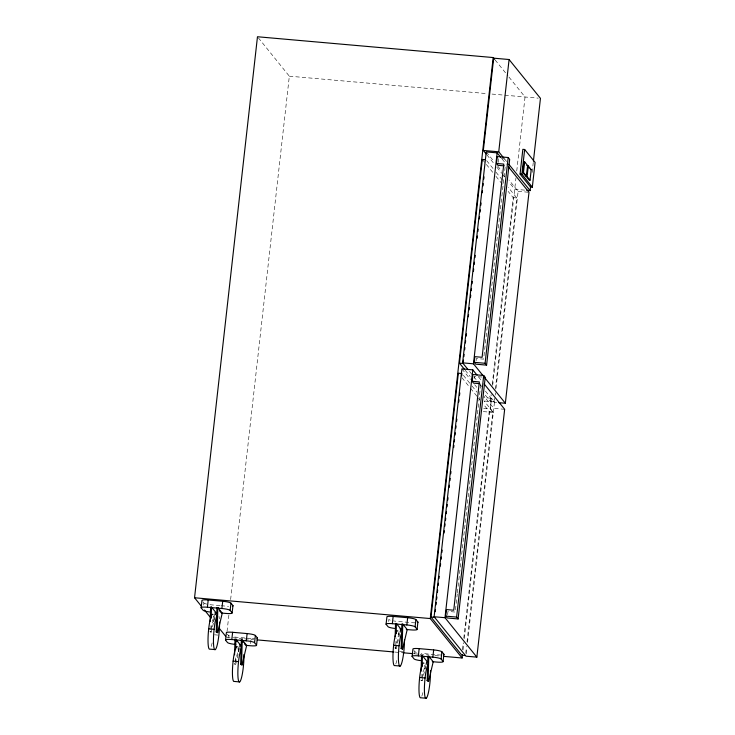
<?xml version="1.0" encoding="UTF-8"?>
<svg xmlns="http://www.w3.org/2000/svg" width="735" height="735" viewBox="0 0 735 735"><rect width="100%" height="100%" fill="white"/><g stroke="black" fill="none" stroke-linecap="round" stroke-linejoin="round"><path stroke-width="0.55" stroke-dasharray="3.67 2.76" d="M210.871 629.243L211 624.814M235.283 661.546L235.439 656.006M399.831 633.34L396.248 648.518L395.752 647.903L396.036 637.934M421.826 677.881L422.009 671.239M203.714 605.116L203.944 603.049L201.95 600.587M227.041 631.484L228.962 614.377M230.625 599.558L289.333 76.183L257.471 36.75M228.116 637.42L228.346 635.352L226.362 632.89M250.525 643.676L251.104 638.504A7.368 1.13 6.4 0 0 254.595 638.66M388.65 621.562L388.879 619.495A7.368 1.13 6.4 0 0 391.709 620.561M414.659 653.755L414.898 651.688L412.905 649.226M447.606 614.699L447.973 611.419L455.231 612.062L457.271 593.889M474.084 378.617L474.341 376.366L481.958 377.037M476.087 360.766L476.344 358.505L483.602 359.139L505.138 167.093M498.339 162.361L498.789 158.42L506.397 159.091M457.4 592.75L480.837 383.762M462.499 649.547L463.261 642.712M463.776 638.155L489.207 411.435L483.465 404.333M494.343 398.26L493.966 401.668L490.337 401.347L491.099 394.52M492.248 384.276L513.186 197.632L508.161 191.412M463.013 650.006L463.776 643.162M464.29 638.605L491.54 395.678M492.689 385.416L515.97 177.861M516.742 171.025L525.047 96.983L508.648 76.697M483.272 411.6L493.314 412.491L490.364 408.825L491.54 398.269L483.731 397.58M465.742 653.277L466.504 646.442M467.019 641.885L492.836 411.756L484.218 401.099M495.372 389.155L516.815 197.954L508.197 187.296M466.238 653.902L466.881 648.206M467.515 642.509L494.756 399.647M495.271 395.099L495.519 392.821M496.033 388.264L518.12 191.339L508.914 179.946M532.14 172.459L533.288 162.251M214.886 616.895L211.312 632.072L210.403 631.99L214.749 613.56M239.555 648.114L235.714 664.376L234.814 664.293L239.16 645.863M396.248 648.518L395.347 648.445L398.921 633.258M425.841 665.533L422.267 680.711L421.357 680.628L424.931 665.451M289.333 76.183L487.47 93.667M492.018 94.071L538.25 98.15M524.597 190.126L514.693 189.253L508.987 182.197M518.12 191.339L528.998 192.294M513.186 197.632L516.815 197.954M484.457 401.034L494.499 401.926L491.54 398.269M496.639 402.477L494.462 402.284L485.192 390.818M504.66 409.303L493.782 408.338L483.869 396.073M483.667 408.237L490.364 408.825M489.207 411.435L492.836 411.756M220.004 605.612L212.195 604.923A7.368 1.13 6.4 0 1 208.428 604.436M221.116 605.713L226.692 606.2A7.368 1.13 6.4 0 0 228.539 606.329M395.752 647.903L394.851 647.82L395.347 648.445M214.519 634.792L217.78 635.077M399.454 651.238L402.725 651.522M251.104 638.504L236.596 637.227A7.368 1.13 6.4 0 1 234.685 637.015M226.408 637.19L243.487 638.697M244.626 638.798L253.731 639.597M394.934 652.055L402.909 652.763M414.292 653.764L418.849 654.168M419.988 654.269L429.093 655.078M434.789 655.574L440.486 656.079M495.105 59.93L507.94 75.815M504.449 158.861L506.58 161.507M502.097 158.999L506.341 164.254M486.258 151.906L494.049 161.544M497.586 165.926L501.84 171.181M486.892 154.855L494.021 163.675M496.869 167.203L501.867 173.377M502.575 174.259L504.715 176.905M486.662 160.643L493.13 168.637M495.996 172.192L502.455 180.185M482.325 159.44L493.084 172.762M495.96 176.317L503.135 185.202M478.467 376.88L481.296 380.381M469.509 371.414L473.074 375.824M473.79 376.706L476.739 380.353M480.203 384.644L481.765 386.564M465.209 370.256L470.235 376.476M485.311 395.127L490.337 401.347M461.92 368.906L470.418 379.425M474.663 384.681L476.785 387.308M463.399 375.337L471.3 385.103M472.017 385.994L477.043 392.214M461.929 377.68L469.821 387.446M470.547 388.337L479.872 399.886M422.267 680.711L420.861 680.013L421.357 680.628M212.24 619.66L214.372 622.288M211.312 632.072L209.907 631.374L210.403 631.99M235.714 664.376L234.318 663.677L234.814 664.293M237.947 648.215A17.511 2.646 -85 0 1 238.471 652.781M229.816 636.06A7.368 1.13 6.4 0 1 228.346 635.352M218.975 616.399A17.511 2.646 -85 0 1 219.352 618.824M213.536 615.912A17.511 2.646 -85 0 1 214.06 620.478M212.149 642.895A17.511 2.646 -85 0 1 210.577 648.123M206.774 604.106A7.368 1.13 6.4 0 1 203.944 603.049M424.637 665.249A17.511 2.646 -85 0 1 425.014 669.116M422.846 692.664A17.511 2.646 -85 0 1 421.532 696.762M441.138 654.995A7.368 1.13 6.4 0 1 437.647 654.839L423.139 653.562A7.368 1.13 6.4 0 1 421.228 653.351M416.368 652.395A7.368 1.13 6.4 0 1 414.898 651.688M398.48 632.366A17.511 2.646 -85 0 1 398.857 634.783M396.836 660.471A17.511 2.646 -85 0 1 395.513 664.569M415.128 622.802A7.368 1.13 6.4 0 1 411.637 622.646L397.13 621.369A7.368 1.13 6.4 0 1 393.372 620.882"/><path stroke-width="1.1" d="M210.182 621.406L210.587 607.009L211.496 607.092L215.915 612.558L215.401 614.726M211.184 618.163L211.496 607.092M216.255 631.935L216.935 607.569L217.845 607.652L222.255 613.119L217.661 632.633L216.255 631.935L217.661 632.633M217.156 632.017L217.845 607.652M234.566 654.821L234.998 639.312L235.898 639.395L240.317 644.861L239.812 647.03M235.623 649.363L235.898 639.395M240.657 664.238L241.337 639.873L242.247 639.955L246.666 645.422L242.063 664.936L240.657 664.238L242.063 664.936M241.567 664.321L242.247 639.955M395.154 636.749L395.531 623.455L396.431 623.537L400.851 629.004L400.088 632.256M396.156 633.506L396.431 623.537M401.191 648.38L401.87 624.015L402.78 624.098L407.199 629.564L402.596 649.078L401.191 648.38L402.596 649.078M402.1 648.463L402.78 624.098M421.109 671.156L421.541 655.648L422.45 655.73L426.86 661.197L426.098 664.449M422.138 666.801L422.45 655.73M427.21 680.573L427.889 656.208L428.79 656.291L433.209 661.757L428.606 681.271L427.21 680.573L428.606 681.271M428.11 680.656L428.79 656.291M201.629 606.522L194.545 597.757L257.471 36.75L493.185 57.55L494.6 59.305M209.466 611.952A7.368 1.13 6.4 0 1 203.136 610.28L201.142 607.817L201.95 600.587A7.368 1.13 6.4 0 1 208.207 599.99L222.714 601.276A7.368 1.13 6.4 0 1 230.965 603.15L232.949 605.612L232.141 612.843A7.368 1.13 6.4 0 1 225.884 613.44L221.354 613.036M201.142 607.817A7.368 1.13 6.4 0 1 207.399 607.229L208.207 599.99M232.141 612.843L230.147 610.381A7.368 1.13 6.4 0 0 221.906 608.506L222.714 601.276M235.788 644.457A7.368 1.13 6.4 0 1 227.538 642.583L225.544 640.121L226.362 632.89A7.368 1.13 6.4 0 1 232.618 632.293L247.116 633.579A7.368 1.13 6.4 0 1 255.367 635.453L257.36 637.916L256.552 645.146A7.368 1.13 6.4 0 1 250.295 645.743L245.756 645.339L244.498 643.777M230.147 610.381L230.965 603.15M225.544 640.121A7.368 1.13 6.4 0 1 231.801 639.533L232.618 632.293M256.552 645.146L254.558 642.684A7.368 1.13 6.4 0 0 246.308 640.81L247.116 633.579M254.558 642.684L255.367 635.453M394.41 628.397A7.368 1.13 6.4 0 1 388.071 626.734L386.077 624.263L386.895 617.033A7.368 1.13 6.4 0 1 393.151 616.444L407.649 617.722A7.368 1.13 6.4 0 1 415.9 619.596L417.893 622.058L417.085 629.289A7.368 1.13 6.4 0 1 410.828 629.886L406.29 629.482M386.077 624.263A7.368 1.13 6.4 0 1 392.334 623.675L393.151 616.444M417.085 629.289L415.091 626.826A7.368 1.13 6.4 0 0 406.841 624.952L407.649 617.722M415.091 626.826L415.9 619.596M420.42 660.59A7.368 1.13 6.4 0 1 414.081 658.918L412.096 656.456L412.905 649.226A7.368 1.13 6.4 0 1 419.161 648.628L433.668 649.915A7.368 1.13 6.4 0 1 441.91 651.789L443.903 654.251L443.095 661.482A7.368 1.13 6.4 0 1 436.838 662.079L432.309 661.675M412.096 656.456A7.368 1.13 6.4 0 1 418.353 655.868L419.161 648.628M443.894 656.383L462.113 657.99L430.26 618.558L493.185 57.55M465.485 655.556L461.856 655.243L430.995 617.042L458.337 373.233L461.966 373.555L461.709 375.833M464.492 369.365L459.467 363.154L482.325 159.44L485.045 159.679M486.184 153.973L483.327 150.445L493.681 58.166L509.089 59.526L540.455 98.343L533.417 161.112M484.126 383.89L504.66 409.303L476.859 657.136L465.981 656.18L434.119 616.748L461.92 368.906L472.798 369.87L477.052 375.126M468.121 369.687L462.6 362.851L486.258 151.906L497.136 152.871L500.682 157.244M435.258 611.667L435.515 609.388M436.02 604.832L436.278 602.553M436.663 599.135L436.921 596.857M437.426 592.3L437.683 590.021M438.198 585.464L438.455 583.186M438.96 578.629L439.218 576.35M440.366 566.097L440.623 563.818M441.138 559.261L441.395 556.983M441.9 552.426L442.158 550.147M444.078 533.059L444.335 530.78M444.84 526.223L445.098 523.945M445.483 520.527L445.741 518.249M446.246 513.692L446.503 511.413M447.018 506.856L447.266 504.568M447.78 500.011L448.038 497.733M449.186 487.48L449.443 485.201M449.958 480.644L450.206 478.366M450.72 473.809L450.978 471.53M453.66 447.606L453.918 445.327M454.294 441.91L454.552 439.631M455.066 435.074L455.323 432.796M455.829 428.239L456.086 425.96M456.6 421.403L456.858 419.125M458.769 402.036L459.026 399.757M459.54 395.2L459.798 392.922M463.482 360.058L463.096 363.467L459.467 363.154M463.868 356.64L464.116 354.362M464.63 349.814L464.887 347.536M465.393 342.988L465.65 340.709M466.165 336.161L466.413 333.883M468.333 316.813L468.59 314.534M469.095 309.977L469.353 307.708M470.501 297.464L470.758 295.185M471.264 290.637L471.521 288.359M472.035 283.802L472.293 281.533M473.441 271.288L473.689 269.01M474.204 264.462L474.461 262.184M474.966 257.627L475.223 255.357M477.144 238.287L477.392 236.008M477.906 231.451L478.163 229.182M479.312 218.938L479.569 216.66M480.074 212.112L480.332 209.833M480.837 205.276L481.094 203.007M482.243 192.763L482.5 190.484M483.014 185.927L483.262 183.658M483.777 179.101L484.034 176.823M443.095 661.482L441.101 659.019A7.368 1.13 6.4 0 0 432.851 657.145L433.668 649.915M476.859 657.136L444.997 617.703L472.798 369.87M498.817 402.67L505.34 403.249L473.478 363.816L497.136 152.871M445.741 616.123L446.476 609.572L453.734 610.215L479.349 381.915L472.091 381.272L472.844 374.519L483.722 375.475L485.219 377.321L458.116 618.934L447.238 617.979L445.741 616.123L456.619 617.088L458.116 618.934M474.213 362.318L474.847 356.659L482.105 357.293L503.778 164.107L496.52 163.464L497.292 156.573L508.17 157.529L509.667 159.376L486.588 365.13L475.71 364.165L474.213 362.318L485.091 363.283L486.588 365.13M441.101 659.019L441.91 651.789M503.732 157.979L498.743 151.805L509.089 59.526M456.619 617.088L483.722 375.475M485.091 363.283L508.17 157.529M462.113 657.99L462.499 654.563M520.068 174.076L522.842 149.334L524.661 149.49L535.098 162.417L532.324 187.159L530.514 187.002L520.068 174.076L521.887 174.241L532.324 187.159M521.887 174.241L524.661 149.49M524.661 161.884L523.476 172.44L526.435 176.106L525.654 176.032L522.695 172.376L523.88 161.81L524.661 161.884L527.62 165.54L526.278 176.483L529.237 180.139L530.027 180.213L531.212 169.647L528.254 165.991L527.464 165.917L529.246 168.113M530.027 180.213L527.068 176.547L528.254 165.991M505.34 403.249L528.998 192.294L508.473 166.891M526.802 190.328L530.11 190.613L530.615 186.074M483.327 150.445L498.743 151.805M526.839 165.467L527.62 165.54M504.228 165.862L498.008 165.311L496.52 163.464M530.422 169.574L531.212 169.647M522.695 172.376L523.476 172.44M526.278 176.483L527.068 176.547M462.6 362.851L473.478 363.816M479.799 383.67L473.579 383.128L472.091 381.272M434.119 616.748L444.997 617.703M430.995 617.042L434.615 617.363M194.545 597.757L430.26 618.558M207.399 607.229L221.906 608.506M392.334 623.675L406.841 624.952M215.006 612.476L215.915 612.558M399.95 628.921L400.851 629.004M208.694 628.838L214.133 629.316M393.638 645.284L399.077 645.762M257.149 639.9L393.795 651.963M402.909 652.763L413.153 653.663M418.353 655.868L432.851 657.145M231.801 639.533L246.308 640.81M239.417 644.779L240.317 644.861M215.254 649.611L209.815 649.134A17.511 2.646 -85 0 1 208.464 631.108A17.511 2.646 -85 0 1 212.994 614.57M400.189 666.057L394.75 665.579A17.511 2.646 -85 0 1 393.409 647.553A17.511 2.646 -85 0 1 397.929 631.016M419.648 677.477L425.087 677.955M233.105 661.142L238.544 661.619M426.208 698.25L420.76 697.772A17.511 2.646 -85 0 1 419.419 679.746A17.511 2.646 -85 0 1 423.939 663.209M239.656 681.915L234.217 681.437A17.511 2.646 -85 0 1 232.876 663.411A17.511 2.646 -85 0 1 237.396 646.874M508.721 164.153L530.11 190.613M219.462 610.693L220.72 612.255M241.337 639.873L243.23 642.215M234.998 639.312L236.89 641.655M204.459 610.022L210.826 617.905M219.324 628.425L225.7 636.308M243.946 654.462A17.511 2.646 -85 0 1 240.951 679.599A17.511 2.646 -85 0 1 237.864 672.01A17.511 2.646 -85 0 1 241.392 648.196M257.36 637.916A7.368 1.13 6.4 0 1 256.882 638.449M219.535 622.159A17.511 2.646 -85 0 1 216.549 647.296A17.511 2.646 -85 0 1 213.453 639.707A17.511 2.646 -85 0 1 216.99 615.893M232.949 605.612A7.368 1.13 6.4 0 1 232.48 606.145M430.489 670.798A17.511 2.646 -85 0 1 427.494 695.935A17.511 2.646 -85 0 1 424.407 688.346A17.511 2.646 -85 0 1 427.945 664.532M443.903 654.251A7.368 1.13 6.4 0 1 443.435 654.784M404.489 639.551A17.511 2.646 -85 0 1 401.622 663.347A17.511 2.646 -85 0 1 398.398 658.468A17.511 2.646 -85 0 1 401.135 634.461M417.893 622.058A7.368 1.13 6.4 0 1 417.416 622.591"/></g></svg>
